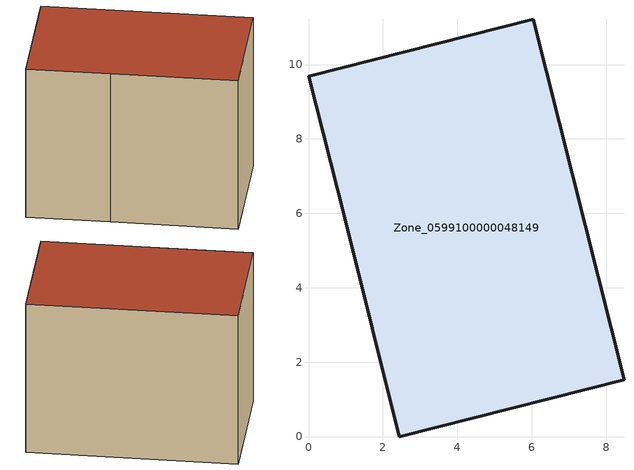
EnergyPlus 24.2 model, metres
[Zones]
Zone_0599100000048149
 floor ground (C_G): 2.44,0 0.99,5.83 0,9.69 6.04,11.21 8.48,1.52 z0
 wall outside (C_F): 0.99,5.83 2.44,0 8.48,1.52 6.04,11.21 0,9.69 0.99,5.83 z0:7.87
 roof outside (C_R): 8.48,1.52 6.04,11.21 0,9.69 0.99,5.83 2.44,0 z7.87
[BUILDING]
Pand.0599100000048149: North Axis=0; Terrain=City; Loads Convergence Tolerance Value=0.04; Temperature Convergence Tolerance Value=0.4; Solar Distribution=FullExterior; Maximum Number of Warmup Days=25; Minimum Number of Warmup Days=1
[Site:Location]
Rotterdam.The.Hague.AP_ZH_NLD Design_Conditions: Latitude=51.96; Longitude=4.45; Time Zone=1; Elevation=-4.5
[SITE:GROUNDTEMPERATURE:BUILDINGSURFACE]
18, 18, 18, 18, 18, 18, 18, 18, 18, 18, 18, 18
[MATERIAL] Thermal Absorptance=0.9; Solar Absorptance=0.7; Visible Absorptance=0.7
Name | Roughness | Thickness | Conductivity | Density | Specific Heat
G.TC.1975-1991 | MediumSmooth | 0.15 | 0.288461 | 540 | 1210
F.TC.1975-1991 | Rough | 0.3 | 0.230769 | 1920 | 840
R.TC.1975-1991 | MediumRough | 0.2 | 0.153846 | 1500 | 1000
[CONSTRUCTION]
C_G: G.TC.1975-1991
C_F: F.TC.1975-1991
C_R: R.TC.1975-1991
[ZONE]
Zone_0599100000048149: Type=1; Multiplier=1; Ceiling Height=Autocalculate; Volume=Autocalculate; Floor Area=autocalculate; Part of Total Floor Area=Yes
[ZONEINFILTRATION:DESIGNFLOWRATE]
Infil_Zone_0599100000048149: Zone or ZoneList or Space or SpaceList=Zone_0599100000048149; Schedule=AlwaysOn; Design Flow Rate Calculation Method=Flow/Area; Flow Rate per Floor Area=0.003; Constant Term Coefficient=1; Temperature Term Coefficient=0; Velocity Term Coefficient=0; Velocity Squared Term Coefficient=0
[HVACTEMPLATE:ZONE:IDEALLOADSAIRSYSTEM]
Zone_0599100000048149: Maximum Heating Supply Air Temperature=50; Minimum Cooling Supply Air Temperature=13; Maximum Heating Supply Air Humidity Ratio=0.0156; Minimum Cooling Supply Air Humidity Ratio=0.0077; Heating Limit=NoLimit; Cooling Limit=NoLimit; Dehumidification Control Type=ConstantSensibleHeatRatio; Cooling Sensible Heat Ratio=0.7; Dehumidification Setpoint=60; Humidification Control Type=None; Humidification Setpoint=30; Outdoor Air Method=None; Outdoor Air Flow Rate per Person=0.00944; Outdoor Air Flow Rate per Zone Floor Area=0; Outdoor Air Flow Rate per Zone=0; Demand Controlled Ventilation Type=None; Outdoor Air Economizer Type=NoEconomizer; Heat Recovery Type=None; Sensible Heat Recovery Effectiveness=0.7; Latent Heat Recovery Effectiveness=0.65
[ZONECONTROL:THERMOSTAT]
ThermostatControl_Zone_0599100000048149: Zone or ZoneList=Zone_0599100000048149; Control Type Schedule=DualSetpointControlType; Control 1=Thermostat_Zone_0599100000048149; Temperature Difference Between Cutout And Setpoint=0
[THERMOSTATSETPOINT:DUALSETPOINT]
Thermostat_Zone_0599100000048149: Heating Setpoint Temperature Schedule=HeatingSetpoint_Zone_0599100000048149; Cooling Setpoint Temperature Schedule=CoolingSetpoint_Zone_0599100000048149
[SCHEDULE:COMPACT]
HeatingSetpoint_Zone_0599100000048149: Through: 12/31, For: AllDays, Until: 24:00, 21
CoolingSetpoint_Zone_0599100000048149: Through: 12/31, For: AllDays, Until: 24:00, 24
DualSetpointControlType: Through: 12/31, For: AllDays, Until: 24:00, 4
AlwaysOn: Through: 12/31, For: AllDays, Until: 24:00, 1
